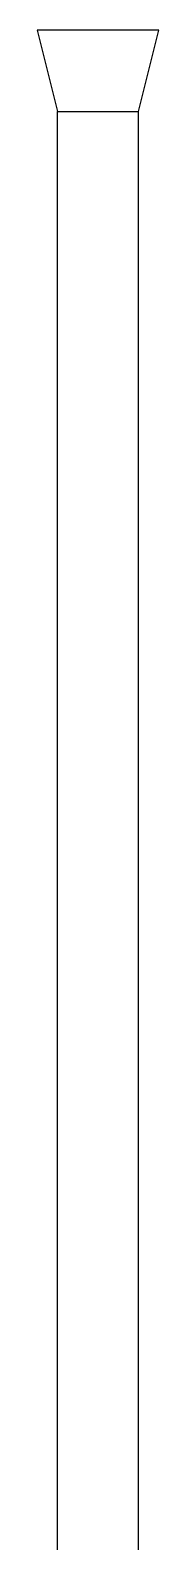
# Model space of a CAD drawing. Header units: millimetres. Extents: x 30176 to 68715, y 55479 to 72995.
# Drawn here: x 65769 to 65844, y 57822 to 58752 of the extents above; entities that cross this region are included whole.
import ezdxf

# ---------------------------------------------------------------- set-up
doc = ezdxf.new("R2010")
doc.units = ezdxf.units.MM

# ---------------------------------------------------------------- blocks, each defined once
blk = doc.blocks.new('A$C31376860')
for p, q in [((0, 1860), (12.5, 1810)), ((75, 1860), (0, 1860)), ((62.5, 1810), (75, 1860)), ((12.5, 1810), (62.5, 1810)), ((12.5, 330), (12.5, 1810)), ((62.5, 330), (62.5, 1810))]:
    blk.add_line(p, q)

msp = doc.modelspace()

# ---------------------------------------------------------------- block references
msp.add_blockref('A$C31376860', (65769.3, 56892.04))

doc.saveas('drawing.dxf')
